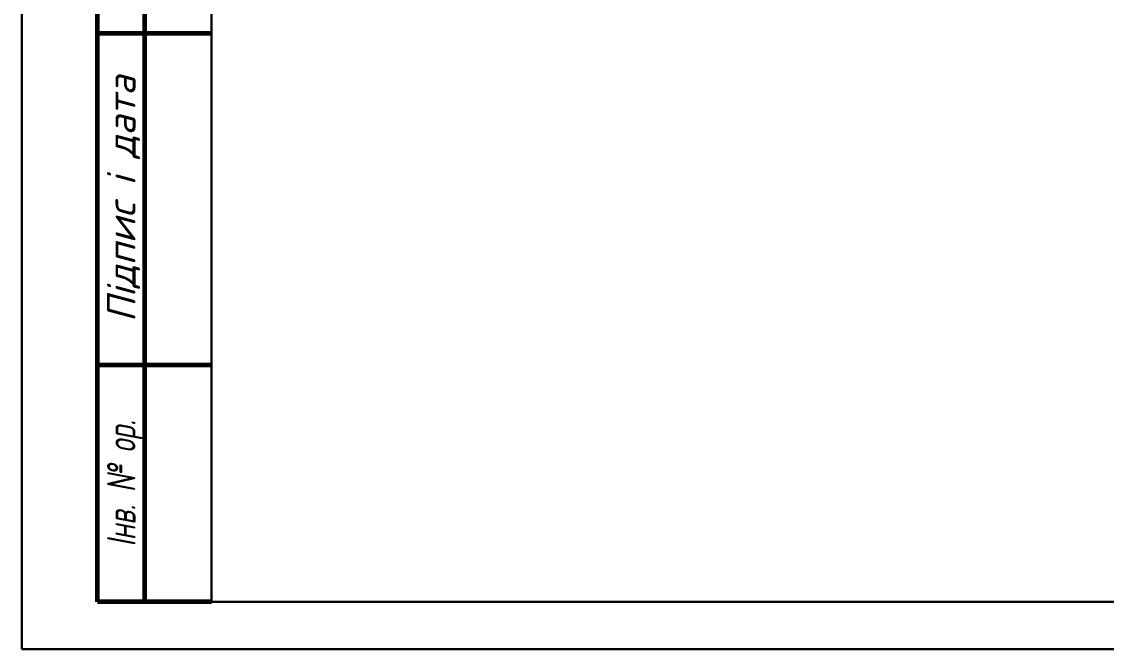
# Model space of a CAD drawing. Header units: millimetres. Extents: x 106762 to 114457, y 151306 to 151603.
# Drawn here: x 106762.2 to 106876.6, y 151305.7 to 151371.9 of the extents above; entities that cross this region are included whole.
import ezdxf
from ezdxf.enums import TextEntityAlignment as Align

# ---------------------------------------------------------------- set-up
doc = ezdxf.new("R2010")
doc.units = ezdxf.units.MM
doc.layers.add('Рамка внешняя', color=4, linetype='Continuous', lineweight=30, plot=False)
doc.styles.add('СГЕНЕРИР_СТИЛЬ_7', font='isocpeui.ttf')

# ---------------------------------------------------------------- blocks, each defined once
blk = doc.blocks.new('Рамка А3')
at = {"linetype": 'Continuous', "lineweight": 60}
for p, q in [((8, 5), (8, 90)), ((13, 5), (13, 90)), ((8, 65), (20, 65)), ((8, 30), (20, 30)), ((20, 5), (8, 5))]:
    blk.add_line(p, q, dxfattribs=at)
at = {"lineweight": 30, "ltscale": 100}
blk.add_lwpolyline([(20, 5), (415, 5), (415, 292), (20, 292)], close=True, dxfattribs=at)
at = {"layer": 'Рамка внешняя', "ltscale": 100}
blk.add_lwpolyline([(0, 0), (420, 0), (420, 297), (0, 297)], close=True, dxfattribs=at)
at = {"linetype": 'Continuous', "lineweight": 25, "style": 'СГЕНЕРИР_СТИЛЬ_7'}
blk.add_text('Підпис і дата', height=3, rotation=90, dxfattribs=at).set_placement((10.5, 47.5), align=Align.MIDDLE_CENTER)
at = {"linetype": 'Continuous', "lineweight": 25, "style": 'СГЕНЕРИР_СТИЛЬ_7', "width": 0.7}
blk.add_text('Інв. № ор.', height=3, rotation=90, dxfattribs=at).set_placement((10.5, 17.5), align=Align.MIDDLE_CENTER)

msp = doc.modelspace()

# ---------------------------------------------------------------- block references
msp.add_blockref('Рамка А3', (106762.18, 151305.71))

doc.saveas('drawing.dxf')
